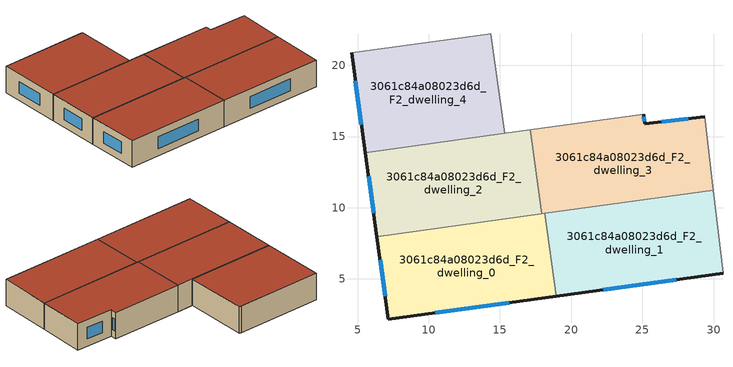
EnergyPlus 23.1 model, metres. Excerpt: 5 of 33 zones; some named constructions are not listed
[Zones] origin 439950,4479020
3061c84a08023d6d_F2_dwelling_0
 floor to 3061c84a08023d6d_F1_dwelling_0 (EU_floor_Construction): 18.15,9.6 18.95,3.79 7.17,2.16 6.36,7.97 z6
 wall outside (EU_wall_Construction): 6.36,7.97 7.17,2.16 18.95,3.79 z6:9
 wall to 3061c84a08023d6d_F2_dwelling_1 (EU_wall_Construction): 18.95,3.79 18.15,9.6 z6:9
 wall to 3061c84a08023d6d_F2_dwelling_2 (EU_wall_Construction): 17.95,9.57 6.36,7.97 z6:9
 wall to 3061c84a08023d6d_F2_dwelling_3 (EU_wall_Construction): 18.15,9.6 17.95,9.57 z6:9
 window (EU_Window_Construction): 10.48,2.62 15.64,3.33 / 6.59,6.34 6.94,3.79 z6.84:8.16
 roof outside (EU_roof_Construction): 18.95,3.79 18.15,9.6 6.36,7.97 7.17,2.16 z9
3061c84a08023d6d_F2_dwelling_1
 floor to 3061c84a08023d6d_F1_dwelling_1 (EU_floor_Construction): 29.99,11.23 30.66,5.4 18.95,3.79 18.15,9.6 z6
 wall outside (EU_wall_Construction): 18.95,3.79 30.66,5.4 z6:9
 wall adiabatic (EU_wall_Construction): 30.66,5.4 29.99,11.23 z6:9
 wall to 3061c84a08023d6d_F2_dwelling_3 (EU_wall_Construction): 29.99,11.23 18.15,9.6 z6:9
 window (EU_Window_Construction): 22.24,4.24 27.37,4.95 z6.84:8.16
 roof outside (EU_roof_Construction): 30.66,5.4 29.99,11.23 18.15,9.6 18.95,3.79 z9
3061c84a08023d6d_F2_dwelling_2
 floor to 3061c84a08023d6d_F1_dwelling_2 (EU_floor_Construction): 17.13,15.48 17.95,9.57 6.36,7.97 5.55,13.87 z6
 wall outside (EU_wall_Construction): 5.55,13.87 6.36,7.97 z6:9
 wall to 3061c84a08023d6d_F2_dwelling_3 (EU_wall_Construction): 17.95,9.57 17.13,15.48 z6:9
 wall to 3061c84a08023d6d_F2_dwelling_4 (EU_wall_Construction): 15.32,15.23 5.55,13.87 z6:9
 wall to 3061c84a08023d6d_F2_dwelling_5 (EU_wall_Construction): 17.13,15.48 15.32,15.23 z6:9
 window (EU_Window_Construction): 5.78,12.21 6.13,9.63 z6.84:8.16
 roof outside (EU_roof_Construction): 17.95,9.57 17.13,15.48 5.55,13.87 6.36,7.97 z9
3061c84a08023d6d_F2_dwelling_3
 floor to 3061c84a08023d6d_F1_dwelling_3 (EU_floor_Construction): 29.39,16.39 29.99,11.23 17.95,9.57 17.13,15.48 25.08,16.58 25.17,15.89 z6
 wall outside (EU_wall_Construction): 29.39,16.39 25.17,15.89 25.08,16.58 z6:9
 wall adiabatic (EU_wall_Construction): 29.99,11.23 29.39,16.39 z6:9
 wall to 3061c84a08023d6d_F2_dwelling_5 (EU_wall_Construction): 25.08,16.58 17.13,15.48 z6:9
 window (EU_Window_Construction): 25.14,16.08 25.11,16.38 / 28.21,16.25 26.35,16.03 z6.84:8.16
 roof outside (EU_roof_Construction): 29.99,11.23 29.39,16.39 25.17,15.89 25.08,16.58 17.13,15.48 17.95,9.57 z9
3061c84a08023d6d_F2_dwelling_4
 floor to 3061c84a08023d6d_F1_dwelling_4 (EU_floor_Construction): 14.36,22.22 15.32,15.23 5.55,13.87 4.58,20.87 z6
 wall outside (EU_wall_Construction): 4.58,20.87 5.55,13.87 z6:9
 wall to 3061c84a08023d6d_F2_dwelling_5 (EU_wall_Construction): 15.32,15.23 14.36,22.22 z6:9
 wall to 3061c84a08023d6d_F2_dwelling_6 (EU_wall_Construction): 14.16,22.2 4.58,20.87 z6:9
 wall to 3061c84a08023d6d_F2_dwelling_7 (EU_wall_Construction): 14.36,22.22 14.16,22.2 z6:9
 window (EU_Window_Construction): 4.85,18.91 5.27,15.84 z6.84:8.16
 roof outside (EU_roof_Construction): 15.32,15.23 14.36,22.22 4.58,20.87 5.55,13.87 z9
[HVACTEMPLATE:THERMOSTAT] Constant Heating Setpoint=20; Constant Cooling Setpoint=50
EU_HeatOnly_3061c84a08023d6d_F0_dwelling_0; EU_HeatOnly_3061c84a08023d6d_F0_dwelling_1; EU_HeatOnly_3061c84a08023d6d_F0_dwelling_2; EU_HeatOnly_3061c84a08023d6d_F0_dwelling_3; EU_HeatOnly_3061c84a08023d6d_F0_dwelling_4; EU_HeatOnly_3061c84a08023d6d_F0_dwelling_5; EU_HeatOnly_3061c84a08023d6d_F0_dwelling_6; EU_HeatOnly_3061c84a08023d6d_F0_dwelling_7; EU_HeatOnly_3061c84a08023d6d_F0_dwelling_8; EU_HeatOnly_3061c84a08023d6d_F0_dwelling_9; EU_HeatOnly_3061c84a08023d6d_F0_dwelling_10; EU_HeatOnly_3061c84a08023d6d_F1_dwelling_0; EU_HeatOnly_3061c84a08023d6d_F1_dwelling_1; EU_HeatOnly_3061c84a08023d6d_F1_dwelling_2; EU_HeatOnly_3061c84a08023d6d_F1_dwelling_3; EU_HeatOnly_3061c84a08023d6d_F1_dwelling_4; EU_HeatOnly_3061c84a08023d6d_F1_dwelling_5; EU_HeatOnly_3061c84a08023d6d_F1_dwelling_6; EU_HeatOnly_3061c84a08023d6d_F1_dwelling_7; EU_HeatOnly_3061c84a08023d6d_F1_dwelling_8; EU_HeatOnly_3061c84a08023d6d_F1_dwelling_9; EU_HeatOnly_3061c84a08023d6d_F1_dwelling_10; EU_HeatOnly_3061c84a08023d6d_F2_dwelling_0; EU_HeatOnly_3061c84a08023d6d_F2_dwelling_1; EU_HeatOnly_3061c84a08023d6d_F2_dwelling_2; EU_HeatOnly_3061c84a08023d6d_F2_dwelling_3; EU_HeatOnly_3061c84a08023d6d_F2_dwelling_4; EU_HeatOnly_3061c84a08023d6d_F2_dwelling_5; EU_HeatOnly_3061c84a08023d6d_F2_dwelling_6; EU_HeatOnly_3061c84a08023d6d_F2_dwelling_7; EU_HeatOnly_3061c84a08023d6d_F2_dwelling_8; EU_HeatOnly_3061c84a08023d6d_F2_dwelling_9; EU_HeatOnly_3061c84a08023d6d_F2_dwelling_10
[SCHEDULE:CONSTANT]
Name | Hourly Value
EU_AlwaysOn | 1
EU_CoolingOff | 0
[SCHEDULE:FILE] Column Number=1; Rows to Skip at Top=0; Number of Hours of Data=8760; Column Separator=Comma; Interpolate to Timestep=No; Minutes per Item=60; Adjust Schedule for Daylight Savings=Yes
Name | File
EU_Step8_GainSchedule_3061c84a08023d6d_F2_dwelling_5_f000 | ../../schedules/3061c84a08023d6d/3061c84a08023d6d_F2_dwelling_5_f000_gain.csv
EU_Step8_GainSchedule_3061c84a08023d6d_F2_dwelling_6_f000 | ../../schedules/3061c84a08023d6d/3061c84a08023d6d_F2_dwelling_6_f000_gain.csv
EU_Step8_GainSchedule_3061c84a08023d6d_F2_dwelling_7_f000 | ../../schedules/3061c84a08023d6d/3061c84a08023d6d_F2_dwelling_7_f000_gain.csv
EU_Step8_GainSchedule_3061c84a08023d6d_F2_dwelling_8_f000 | ../../schedules/3061c84a08023d6d/3061c84a08023d6d_F2_dwelling_8_f000_gain.csv
EU_Step8_GainSchedule_3061c84a08023d6d_F2_dwelling_9_f000 | ../../schedules/3061c84a08023d6d/3061c84a08023d6d_F2_dwelling_9_f000_gain.csv
EU_Step8_GainSchedule_3061c84a08023d6d_F2_dwelling_10_f000 | ../../schedules/3061c84a08023d6d/3061c84a08023d6d_F2_dwelling_10_f000_gain.csv
